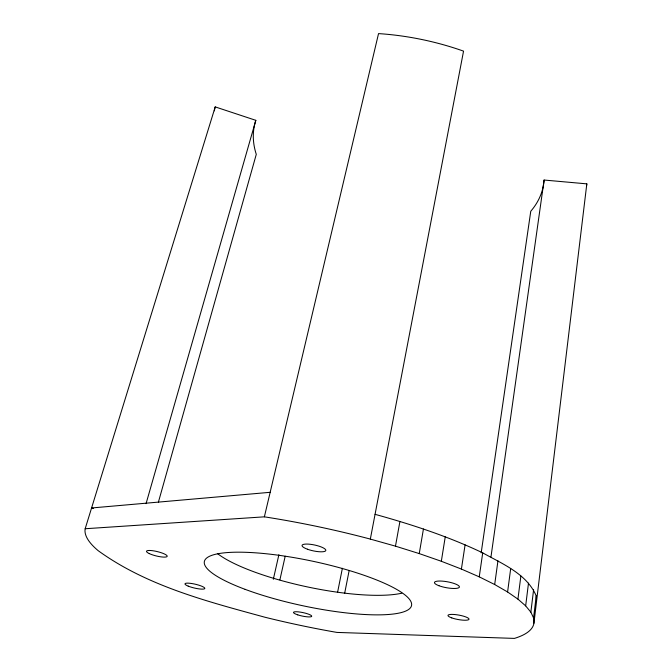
<?xml version="1.0" encoding="UTF-8"?>
<svg xmlns="http://www.w3.org/2000/svg" width="672" height="672" viewBox="0 0 672 672"><rect width="100%" height="100%" fill="white"/><g stroke="black" fill="none" stroke-linecap="round" stroke-linejoin="round"><path stroke-width="1.01" d="M158.399 502.152L256.284 154.333A147.58 86.495 12 0 1 255.822 120.33L215.216 106.898L85.176 528.738A229.303 50.114 12 0 0 98.238 550.721C147.193 586.135 207.278 601.423 264.726 617.182A229.303 50.114 12 0 0 336.958 632.419L514.416 638.4A229.303 50.114 12 0 0 533.921 623.213L533.576 617.963L536.231 595.946C526.932 573.838 502.337 563.875 482.714 552.863C448.241 536.407 411.827 524.479 375.06 514.332M533.921 623.213L586.824 183.859L544.102 180.037A147.58 86.495 12 0 1 530.762 211.26L481.177 552.896M533.576 617.963L530.855 612.167L533.593 589.789M530.855 612.167L525.664 605.875L528.494 583.136M525.664 605.875L517.927 599.122L520.876 576.038M517.927 599.122L507.595 591.982L510.695 568.571M507.595 591.982L494.684 584.531L497.952 560.809M490.963 556.987L544.102 180.037M494.684 584.531L479.245 576.853L482.714 552.863M479.245 576.853L461.404 569.066L465.091 544.832M461.404 569.066L441.328 561.271L445.25 536.836M441.328 561.271L419.252 553.594L423.436 528.998M419.252 553.594L395.472 546.16L399.924 521.455M395.472 546.16L370.331 539.095L463.546 51.131A189.874 111.863 12 0 0 378.538 33.6L264.373 516.835L85.176 528.738M344.677 593.225L349.146 570.587M337.655 591.956L342.384 568.277M279.905 579.793L285.188 556.24M273.328 579.272L278.888 554.728M146.059 503.664L255.822 120.33M270.169 492.307L91.577 507.973L93.601 508.494M536.231 595.946L536.525 601.566M214.318 110.846A189.874 111.863 12 0 1 215.216 106.898M586.824 183.859A189.874 111.863 12 0 1 586.522 185.867M264.373 516.835A229.303 50.114 12 0 1 370.331 539.095M401.822 593.183A105.025 24.511 12 0 1 306.155 586.648A105.025 24.511 12 0 1 217.409 553.51M245.095 589.336A105.899 22.806 12 0 0 410.802 607.295A105.899 22.806 12 0 0 267.952 553.946A105.899 22.806 12 0 0 245.095 589.336M188.236 586.144A10.214 1.966 13.1 0 0 204.641 588.722A10.214 1.966 13.1 0 0 191.806 583.531A10.214 1.966 13.1 0 0 188.236 586.144M438.967 585.732A12.676 2.999 10.3 0 0 459.245 587.378A12.676 2.999 10.3 0 0 442.596 581.154A12.676 2.999 10.3 0 0 438.967 585.732M297.738 614.855A9.316 1.764 12 0 0 311.732 616.266A9.316 1.764 12 0 0 298.376 611.864A9.316 1.764 12 0 0 297.738 614.855M149.276 553.594A10.634 2.234 13.7 0 0 166.748 556.769A10.634 2.234 13.7 0 0 154.61 551.023A10.634 2.234 13.7 0 0 149.276 553.594M451.76 617.896A10.66 2.243 10.3 0 0 468.846 619.517A10.66 2.243 10.3 0 0 454.952 614.552A10.66 2.243 10.3 0 0 451.76 617.896M307.44 549.217A12.155 3.007 12 0 0 325.819 550.469A12.155 3.007 12 0 0 308.532 544.127A12.155 3.007 12 0 0 307.44 549.217"/></g></svg>
